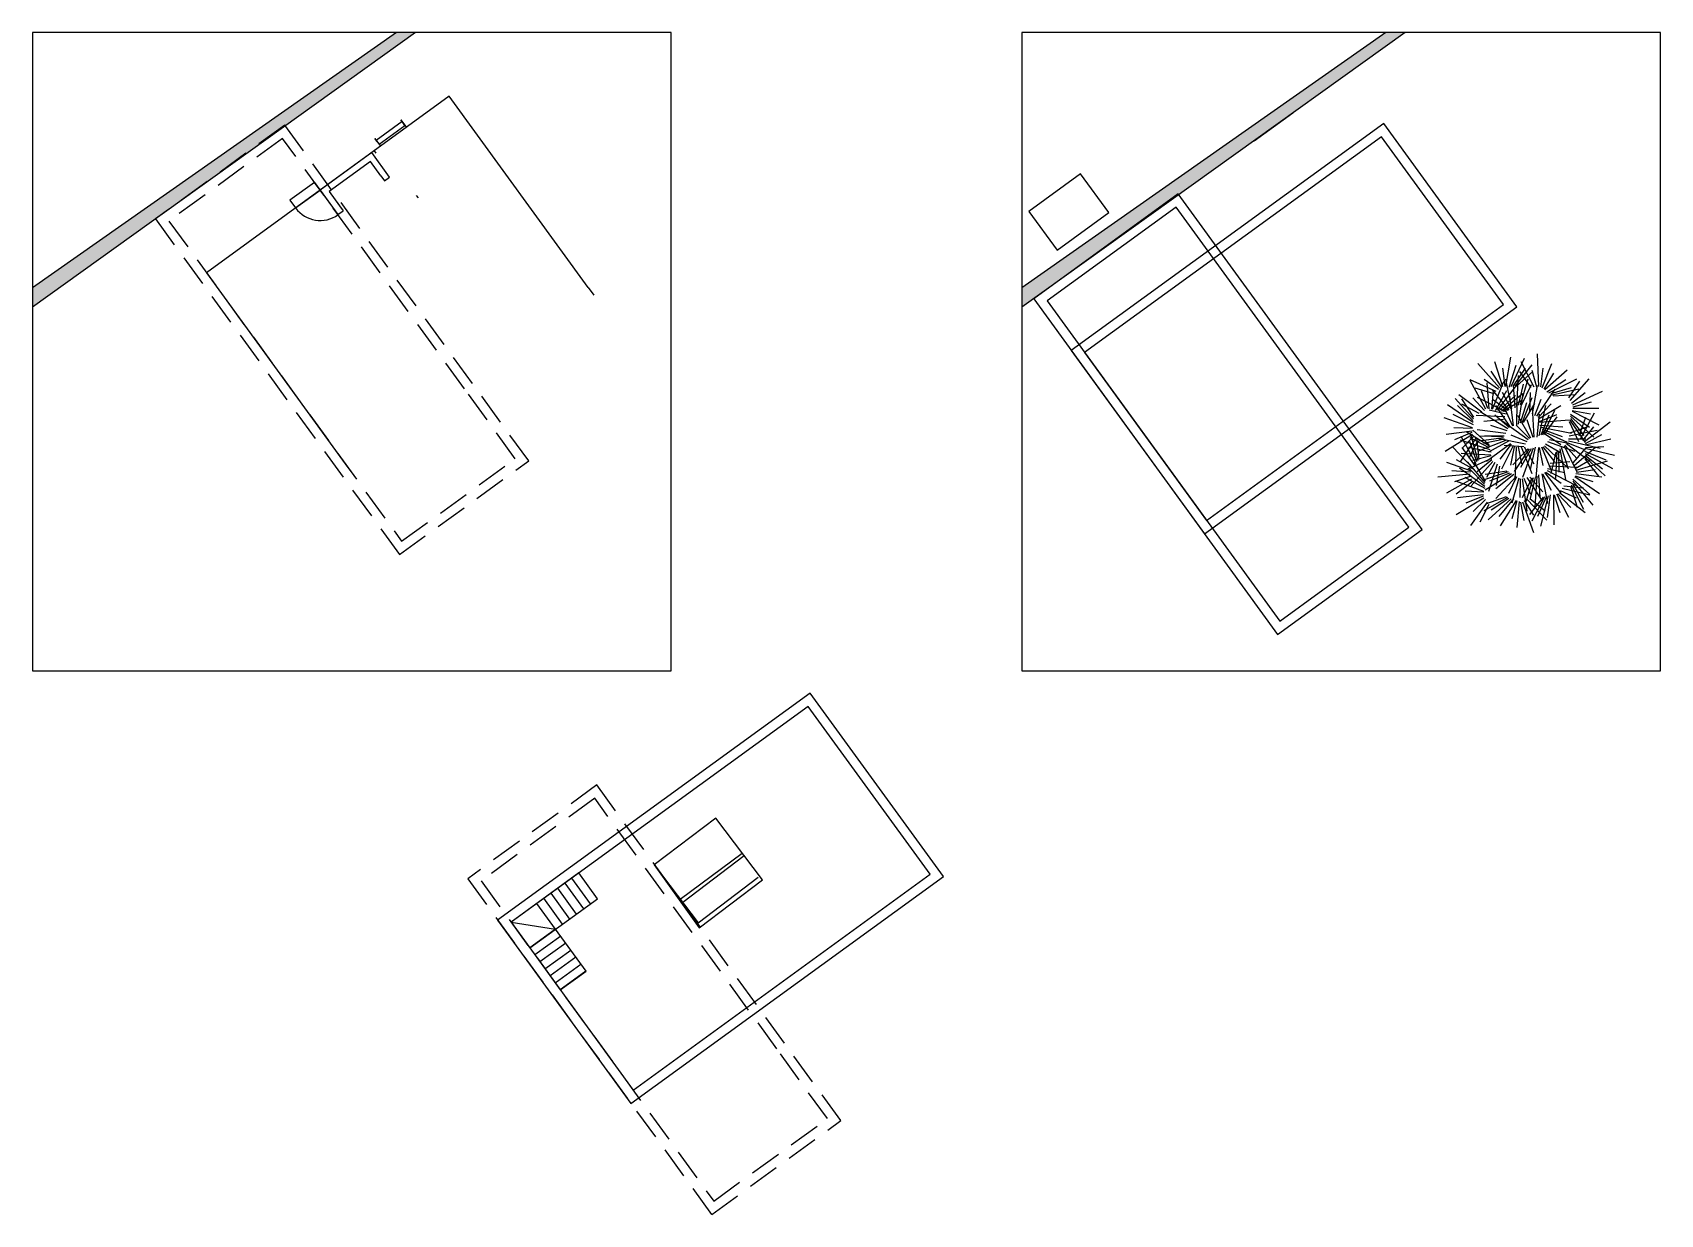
# Model space of a CAD drawing. Header units: inches. Extents: x 74 to 259, y -3 to 170.
# Drawn here: x 91 to 142, y 31.3 to 68.3 of the extents above; entities that cross this region are included whole.
import ezdxf

# ---------------------------------------------------------------- set-up
doc = ezdxf.new("R2010")
doc.units = ezdxf.units.IN
doc.header["$MEASUREMENT"] = 0
doc.linetypes.add('DASHEDX2', pattern=[1.5, 1, -0.5])
doc.layers.add('INFISSI', color=4, linetype='Continuous')
doc.layers.add('PRIMOPIANO', color=151, linetype='Continuous')
doc.layers.add('PIANTE', color=7, linetype='Continuous', true_color=0x007a00)

# ---------------------------------------------------------------- blocks, each defined once
blk = doc.blocks.new('scale')
for p, q in [((32.529, 39.706), (33.529, 38.706)), ((33.529, 38.706), (33.529, 39.706)), ((33.799, 38.706), (33.799, 39.706)), ((34.069, 39.706), (34.069, 38.706)), ((34.339, 38.706), (34.339, 39.706)), ((34.609, 39.706), (34.609, 38.706)), ((34.879, 38.706), (34.879, 39.706)), ((33.529, 38.436), (32.529, 38.436)), ((34.069, 38.706), (34.069, 38.706)), ((33.529, 38.166), (32.529, 38.166)), ((32.529, 37.896), (33.529, 37.896)), ((33.529, 37.626), (32.529, 37.626)), ((32.529, 37.356), (33.529, 37.356)), ((33.528, 37.086), (32.529, 37.086))]:
    blk.add_line(p, q)
for points in [[(32.529, 38.706), (35.149, 38.706), (35.149, 39.706), (32.529, 39.706)], [(32.529, 37.086), (33.529, 37.086), (33.529, 38.706), (32.529, 38.706)]]:
    blk.add_lwpolyline(points, close=True)
blk = doc.blocks.new('albero')
for p, q in [((70.862, 34.76), (70.815, 35.777)), ((69.627, 34.716), (68.951, 35.476)), ((69.684, 34.747), (69.365, 35.243)), ((69.728, 34.746), (69.484, 35.528)), ((69.806, 34.755), (69.733, 35.333)), ((69.828, 34.754), (69.986, 35.68)), ((69.927, 34.74), (70.145, 35.421)), ((69.994, 34.761), (70.406, 35.646)), ((70.061, 34.781), (70.442, 35.335)), ((70.116, 34.768), (70.644, 35.44)), ((70.16, 34.767), (70.671, 35.229)), ((70.613, 34.725), (70.26, 35.232)), ((70.707, 34.732), (70.3, 35.533)), ((70.8, 34.739), (70.65, 35.262)), ((70.925, 34.749), (70.99, 35.335)), ((70.959, 34.72), (71.261, 35.481)), ((71.042, 34.664), (71.747, 35.283)), ((69.524, 34.597), (68.704, 34.963)), ((69.2, 34.052), (68.704, 34.941)), ((69.456, 34.532), (68.863, 34.704)), ((69.593, 34.661), (69.147, 34.973)), ((69.305, 34.06), (69.236, 34.876)), ((69.404, 34.046), (69.759, 34.915)), ((69.568, 34.016), (70.162, 34.791)), ((70.017, 34.065), (69.822, 34.983)), ((70.114, 34.088), (70.066, 34.801)), ((70.169, 34.132), (70.225, 35.107)), ((70.223, 34.175), (70.373, 34.831)), ((70.279, 34.184), (70.522, 35.003)), ((70.321, 34.199), (70.625, 34.817)), ((70.656, 33.901), (70.814, 34.786)), ((71.025, 34.678), (71.332, 35.173)), ((71.11, 34.59), (71.708, 34.982)), ((71.175, 34.564), (72.052, 34.993)), ((71.24, 34.538), (71.884, 34.729)), ((71.274, 34.493), (72.107, 34.683)), ((71.797, 34.406), (72.138, 34.921)), ((71.838, 34.322), (72.433, 34.995)), ((68.8, 33.627), (67.995, 34.18)), ((68.813, 33.749), (68.237, 34.38)), ((68.791, 33.697), (68.308, 34.164)), ((69.074, 33.958), (68.352, 34.493)), ((68.821, 33.792), (68.45, 34.372)), ((68.993, 33.91), (68.451, 34.206)), ((69.154, 34.006), (68.787, 34.407)), ((69.845, 33.955), (68.935, 34.412)), ((69.262, 34.071), (69.058, 34.624)), ((69.382, 34.052), (69.437, 34.631)), ((69.885, 34.005), (69.406, 34.348)), ((69.927, 34.02), (69.411, 34.657)), ((69.498, 34.011), (69.858, 34.628)), ((69.972, 33.487), (69.514, 34.166)), ((69.637, 34.022), (70.129, 34.48)), ((69.688, 33.997), (70.349, 34.539)), ((69.996, 34.057), (69.715, 34.567)), ((69.731, 33.987), (70.33, 34.327)), ((70.065, 33.523), (69.951, 34.455)), ((70.164, 33.538), (70.178, 34.253)), ((70.222, 33.577), (70.363, 34.543)), ((70.281, 33.616), (70.487, 34.256)), ((70.337, 33.619), (70.65, 34.414)), ((70.38, 33.631), (70.737, 34.22)), ((70.577, 33.952), (70.601, 34.569)), ((70.735, 33.851), (70.93, 34.358)), ((70.796, 33.83), (71.372, 34.67)), ((70.84, 33.783), (71.245, 34.211)), ((70.849, 33.74), (71.55, 34.165)), ((71.308, 34.464), (71.996, 34.502)), ((71.88, 34.237), (72.31, 34.569)), ((71.921, 34.188), (72.849, 34.607)), ((71.935, 34.125), (72.503, 34.281)), ((68.779, 33.462), (67.892, 33.771)), ((68.809, 33.558), (68.174, 33.885)), ((69.793, 33.806), (68.895, 33.844)), ((69.884, 33.429), (69.018, 33.964)), ((69.753, 33.721), (69.139, 33.662)), ((69.832, 33.891), (69.304, 34.016)), ((69.929, 33.475), (69.482, 33.859)), ((70.519, 33.087), (69.696, 33.686)), ((70.044, 33.518), (69.808, 34.05)), ((70.611, 33.138), (70.205, 33.85)), ((70.685, 33.164), (70.491, 33.713)), ((70.707, 33.168), (70.664, 34.106)), ((70.806, 33.175), (70.874, 33.887)), ((70.868, 33.209), (71.081, 34.162)), ((70.877, 33.666), (71.42, 33.876)), ((70.881, 33.645), (71.818, 33.714)), ((70.929, 33.244), (71.182, 33.866)), ((70.985, 33.243), (71.358, 34.012)), ((71.029, 33.251), (71.429, 33.811)), ((71.811, 33.664), (72.1, 33.038)), ((71.826, 33.706), (72.309, 33.002)), ((71.854, 33.755), (72.269, 33.226)), ((71.855, 33.895), (72.44, 33.483)), ((71.855, 33.825), (72.577, 33.167)), ((71.898, 33.985), (72.734, 33.558)), ((71.906, 34.006), (72.479, 33.903)), ((71.92, 34.083), (72.739, 34.083)), ((72.119, 33.215), (72.333, 33.794)), ((72.178, 33.142), (72.602, 33.934)), ((68.784, 33.258), (67.922, 32.717)), ((68.771, 33.362), (67.959, 33.251)), ((68.775, 33.441), (68.193, 33.464)), ((68.762, 33.319), (68.22, 33.087)), ((68.893, 32.33), (68.426, 33.187)), ((68.832, 33.215), (68.452, 32.827)), ((69.311, 32.89), (68.582, 33.336)), ((69.305, 32.833), (68.71, 33.147)), ((68.96, 32.432), (68.733, 33.256)), ((69.307, 32.934), (68.789, 33.387)), ((69.755, 33.154), (68.909, 33.035)), ((68.987, 32.467), (68.919, 33.153)), ((69.82, 33.285), (68.929, 33.401)), ((69.724, 33.185), (69.036, 33.206)), ((69.773, 33.204), (69.155, 33.198)), ((69.866, 33.367), (69.351, 33.537)), ((70.497, 33.027), (69.995, 33.236)), ((70.567, 33.13), (70.15, 33.547)), ((70.892, 33.545), (71.605, 33.497)), ((70.928, 33.485), (71.886, 33.298)), ((70.963, 33.425), (71.593, 33.189)), ((70.964, 33.368), (71.743, 33.017)), ((70.974, 33.325), (71.545, 32.94)), ((71.806, 33.209), (72.686, 33.387)), ((71.824, 33.301), (72.406, 33.506)), ((72.237, 33.069), (72.58, 33.491)), ((72.289, 33.031), (73.097, 33.65)), ((72.317, 32.972), (72.834, 33.254)), ((68.8, 32.192), (68.149, 32.87)), ((68.885, 33.137), (68.388, 32.389)), ((69.333, 32.769), (68.406, 33.076)), ((69.358, 32.605), (68.421, 32.655)), ((68.87, 32.264), (68.452, 32.844)), ((69.361, 32.705), (68.66, 32.843)), ((68.937, 33.059), (68.67, 32.502)), ((68.917, 32.396), (68.698, 33.031)), ((69.848, 33.075), (68.938, 32.722)), ((69.786, 33.107), (69.128, 32.971)), ((69.973, 32.964), (69.217, 32.407)), ((69.911, 33.043), (69.282, 32.704)), ((70.444, 32.949), (69.564, 33.132)), ((69.988, 32.948), (69.64, 32.482)), ((70.05, 32.901), (69.685, 32.168)), ((70.391, 32.872), (69.775, 32.913)), ((70.081, 32.869), (69.967, 32.291)), ((70.512, 32.806), (70.043, 32.302)), ((70.557, 32.809), (70.089, 32.094)), ((70.144, 32.853), (70.105, 31.836)), ((70.207, 32.868), (70.312, 32.335)), ((70.613, 32.801), (70.281, 32.216)), ((70.301, 32.868), (70.638, 32.035)), ((70.678, 32.827), (70.343, 31.91)), ((70.394, 32.867), (70.703, 32.332)), ((70.743, 32.853), (70.584, 32.156)), ((70.843, 32.848), (70.765, 31.912)), ((70.865, 32.849), (70.987, 32.28)), ((70.941, 32.865), (71.252, 32.107)), ((70.986, 32.867), (71.346, 32.401)), ((71.039, 32.904), (71.778, 32.204)), ((71.069, 32.961), (71.539, 32.689)), ((71.131, 33.031), (71.98, 32.737)), ((71.194, 33.101), (71.799, 32.981)), ((71.387, 32.701), (71.239, 32.028)), ((71.424, 32.726), (71.384, 31.872)), ((71.476, 32.747), (71.487, 32.075)), ((71.519, 32.803), (71.697, 31.843)), ((71.561, 32.858), (71.779, 32.178)), ((71.65, 32.904), (72.059, 32.059)), ((71.669, 32.917), (72.063, 32.489)), ((71.727, 32.969), (72.379, 32.474)), ((71.763, 32.994), (72.311, 32.775)), ((71.788, 33.117), (72.331, 33.122)), ((71.791, 33.052), (72.783, 32.826)), ((71.938, 32.371), (72.344, 32.836)), ((71.968, 32.282), (72.646, 32.871)), ((72.292, 32.73), (72.955, 32.463)), ((72.308, 32.662), (73.161, 32.187)), ((72.312, 32.928), (73.11, 33.115)), ((72.313, 32.828), (73.225, 32.603)), ((72.315, 32.85), (72.897, 32.881)), ((68.747, 32.107), (67.973, 32.375)), ((68.786, 32.175), (68.278, 32.46)), ((69.166, 31.629), (68.376, 32.203)), ((69.181, 31.75), (68.623, 32.397)), ((69.378, 32.507), (68.63, 32.173)), ((69.159, 31.699), (68.688, 32.178)), ((69.42, 32.41), (68.743, 31.65)), ((69.36, 32.583), (68.795, 32.444)), ((69.191, 31.794), (68.836, 32.384)), ((69.382, 32.463), (68.926, 32.089)), ((69.478, 32.382), (69.221, 31.904)), ((69.55, 32.322), (69.282, 31.465)), ((69.622, 32.262), (69.521, 31.653)), ((71.12, 32.126), (72.026, 31.661)), ((71.133, 32.189), (71.66, 32.06)), ((71.173, 32.274), (72.07, 32.229)), ((71.213, 32.359), (71.828, 32.413)), ((71.998, 32.193), (72.468, 32.465)), ((72.032, 32.138), (73.008, 32.43)), ((72.037, 32.074), (72.621, 32.153)), ((72.302, 32.495), (72.726, 31.952)), ((72.306, 32.54), (72.938, 31.964)), ((72.323, 32.593), (72.848, 32.174)), ((68.712, 32.008), (67.698, 31.916)), ((68.746, 31.855), (67.964, 31.413)), ((68.72, 32.072), (68.131, 32.111)), ((68.735, 31.948), (68.22, 31.775)), ((69.14, 31.465), (68.262, 31.797)), ((68.757, 31.761), (68.267, 31.386)), ((69.173, 31.56), (68.547, 31.904)), ((69.896, 32.085), (69.087, 31.81)), ((70.002, 32.024), (69.174, 31.508)), ((69.86, 32.11), (69.179, 32.002)), ((69.935, 32.044), (69.314, 31.788)), ((70.145, 31.939), (69.507, 31.25)), ((70.07, 32.005), (69.515, 31.554)), ((70.163, 31.926), (69.909, 31.403)), ((70.233, 31.891), (70.011, 31.103)), ((70.27, 31.866), (70.266, 31.277)), ((70.642, 31.886), (70.332, 31.27)), ((70.334, 31.862), (70.485, 30.855)), ((70.393, 31.889), (70.596, 31.384)), ((70.683, 31.9), (70.434, 31.083)), ((70.485, 31.905), (70.972, 31.151)), ((70.578, 31.922), (70.981, 31.455)), ((70.739, 31.909), (70.584, 31.254)), ((70.794, 31.952), (70.73, 30.977)), ((70.85, 31.995), (70.892, 31.282)), ((70.947, 32.018), (71.134, 31.097)), ((70.968, 32.025), (71.244, 31.513)), ((71.037, 32.061), (71.547, 31.421)), ((71.079, 32.076), (71.555, 31.729)), ((71.642, 31.649), (72.256, 31.586)), ((71.854, 31.633), (72.057, 30.975)), ((71.874, 31.673), (72.26, 30.911)), ((71.909, 31.717), (72.25, 31.138)), ((71.918, 31.787), (72.547, 31.039)), ((71.928, 31.856), (72.453, 31.371)), ((71.983, 31.94), (72.755, 31.406)), ((71.993, 31.96), (72.547, 31.782)), ((72.017, 32.034), (72.829, 31.925)), ((69.14, 31.261), (68.264, 30.742)), ((69.129, 31.365), (68.315, 31.275)), ((69.135, 31.443), (68.554, 31.482)), ((69.119, 31.322), (68.572, 31.104)), ((69.237, 31.137), (68.72, 30.402)), ((69.186, 31.216), (68.796, 30.839)), ((69.877, 31.282), (69.134, 30.862)), ((69.837, 31.3), (69.189, 31.067)), ((69.993, 31.243), (69.276, 30.581)), ((69.923, 31.25), (69.361, 30.882)), ((70.063, 31.236), (69.602, 30.69)), ((70.149, 31.186), (69.651, 30.39)), ((70.169, 31.177), (70.017, 30.615)), ((70.245, 31.156), (70.174, 30.34)), ((70.285, 31.138), (70.391, 30.558)), ((70.349, 31.146), (70.686, 30.185)), ((70.402, 31.183), (70.696, 30.726)), ((70.49, 31.217), (71.109, 30.566)), ((70.991, 31.292), (70.57, 30.747)), ((70.577, 31.25), (71.061, 30.866)), ((71.035, 31.299), (70.635, 30.544)), ((71.091, 31.296), (70.815, 30.684)), ((71.153, 31.328), (70.906, 30.384)), ((71.216, 31.36), (71.122, 30.652)), ((71.316, 31.364), (71.325, 30.425)), ((71.338, 31.368), (71.512, 30.812)), ((71.413, 31.39), (71.792, 30.664)), ((71.456, 31.397), (71.858, 30.965)), ((71.506, 31.438), (72.307, 30.81)), ((71.531, 31.498), (72.024, 31.271)), ((71.586, 31.573), (72.459, 31.359)), ((69.287, 31.058), (69.005, 30.508))]:
    blk.add_line(p, q)

msp = doc.modelspace()

# ---------------------------------------------------------------- hatches: boundary and pattern name
h = msp.add_hatch(color=256)
h.dxf.hatch_style = 1
h.paths.add_polyline_path([(103.009, 68.299), (102.409, 68.299), (91.009, 60.299), (91.009, 59.699)])
h = msp.add_hatch(color=256)
h.dxf.hatch_style = 1
h.paths.add_polyline_path([(133.999, 68.299), (133.399, 68.299), (121.999, 60.299), (121.999, 59.699)])

# ---------------------------------------------------------------- linework, layer by layer
for p, q in [((102.409, 68.299), (91.009, 60.299)), ((103.009, 68.299), (91.009, 59.699)), ((103.009, 68.299), (102.409, 68.299)), ((133.399, 68.299), (121.999, 60.299)), ((133.999, 68.299), (121.999, 59.699)), ((129.275, 64.902), (130.489, 65.783)), ((102.603, 65.488), (102.544, 65.569)), ((102.544, 65.569), (102.72, 65.326)), ((101.794, 64.9), (101.735, 64.981)), ((101.735, 64.981), (101.911, 64.739)), ((101.774, 64.516), (101.715, 64.596)), ((101.914, 63.813), (102.031, 63.652)), ((102.031, 63.652), (102.193, 63.769)), ((99.84, 63.605), (100.575, 62.594)), ((100.619, 62.873), (100.737, 62.711)), ((100.575, 62.594), (100.737, 62.711)), ((108.411, 60.314), (108.588, 60.072)), ((100.806, 54.789), (100.983, 54.546)), ((130.075, 49.86), (134.12, 52.799))]:
    msp.add_line(p, q)
for points in [[(91.009, 48.299), (111.009, 48.299), (111.009, 68.299), (91.009, 68.299)], [(121.999, 48.299), (141.999, 48.299), (141.999, 68.299), (121.999, 68.299)], [(101.866, 64.801), (102.675, 65.388), (102.586, 65.51), (101.777, 64.922)], [(134.539, 52.733), (126.898, 63.25), (122.367, 59.958), (130.008, 49.441)], [(111.887, 40.254), (113.87, 41.761), (112.408, 43.684), (110.485, 42.222)]]:
    msp.add_lwpolyline(points, close=True)
for points in [[(108.411, 60.314), (104.062, 66.301), (96.457, 60.776), (100.806, 54.789)], [(102.193, 63.769), (101.635, 64.538), (100.017, 63.362), (100.575, 62.594)], [(101.914, 63.813), (101.59, 64.258), (100.296, 63.318), (100.619, 62.873)], [(134.12, 52.799), (126.831, 62.831), (122.786, 59.892), (130.075, 49.86)], [(110.546, 42.143), (111.861, 40.412), (113.735, 41.837)]]:
    msp.add_lwpolyline(points)
at = {"layer": 'INFISSI'}
for p, q in [((100.017, 63.362), (100.575, 62.594)), ((103.025, 63.199), (103.084, 63.118))]:
    msp.add_line(p, q, dxfattribs=at)
msp.add_lwpolyline([(99.248, 62.804), (100.017, 63.362), (99.84, 63.605), (99.072, 63.046)], close=True, dxfattribs=at)
msp.add_arc((100.017, 63.362), 0.95, 216, 306, dxfattribs=at)
at = {"layer": 'PRIMOPIANO', "color": 3}
for p, q in [((133.263, 65.036), (123.96, 58.277)), ((137.084, 59.778), (133.263, 65.036)), ((127.78, 53.018), (137.084, 59.778)), ((123.96, 58.277), (127.78, 53.018))]:
    msp.add_line(p, q, dxfattribs=at)
at = {"layer": 'PRIMOPIANO'}
for p, q in [((111.299, 41.154), (113.24, 42.589)), ((113.302, 42.507), (111.38, 41.045))]:
    msp.add_line(p, q, dxfattribs=at)
at = {"layer": 'PRIMOPIANO', "linetype": 'DASHEDX2'}
for points in [[(94.862, 62.46), (102.503, 51.943), (106.549, 54.882), (98.907, 65.399)], [(104.639, 41.79), (112.281, 31.273), (116.326, 34.212), (108.684, 44.729)]]:
    msp.add_lwpolyline(points, close=True, dxfattribs=at)
at = {"layer": 'PRIMOPIANO', "color": 3}
for points in [[(127.714, 52.599), (137.503, 59.711), (133.33, 65.455), (123.541, 58.343)], [(109.751, 34.752), (119.54, 41.864), (115.367, 47.608), (105.577, 40.496)], [(109.817, 35.171), (119.121, 41.93), (115.3, 47.189), (105.996, 40.429)]]:
    msp.add_lwpolyline(points, close=True, dxfattribs=at)
at = {"layer": 'PRIMOPIANO', "linetype": 'DASHEDX2'}
for points in [[(104.543, 57.133), (98.841, 64.98), (95.281, 62.394), (102.57, 52.362), (106.13, 54.948), (104.543, 57.133)], [(114.32, 36.463), (108.618, 44.31), (105.058, 41.724), (112.347, 31.692), (115.907, 34.279), (114.32, 36.463)]]:
    msp.add_lwpolyline(points, dxfattribs=at)
at = {"layer": 'PRIMOPIANO'}
msp.add_lwpolyline([(123.098, 61.484), (124.716, 62.66), (123.834, 63.873), (122.216, 62.698)], close=True, dxfattribs=at)

# ---------------------------------------------------------------- block references
at = {"rotation": 36}
msp.add_blockref('scale', (103.018, -10.813), dxfattribs=at)
at = {"layer": 'PIANTE'}
msp.add_blockref('albero', (67.332, 22.453), dxfattribs=at)

doc.saveas('drawing.dxf')
